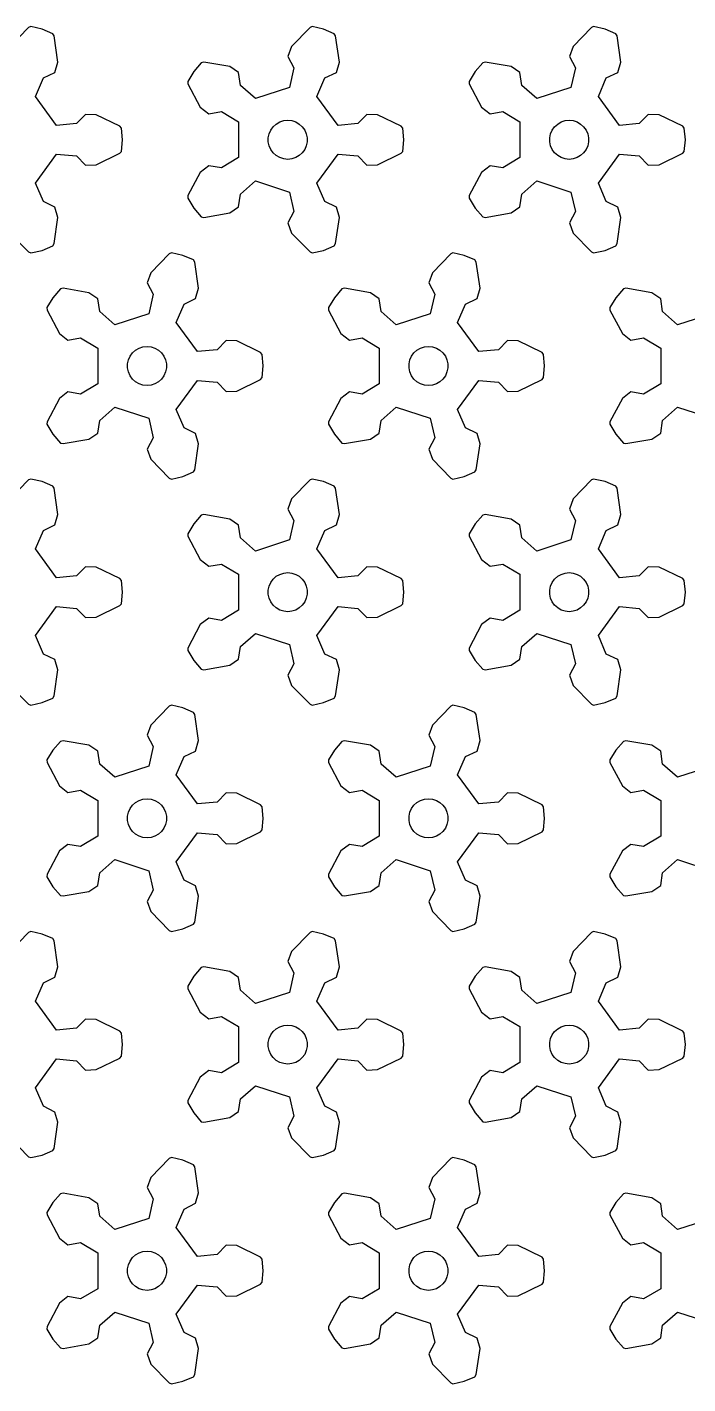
# Model space of a CAD drawing. Extents: x 0 to 211, y 0 to 226.
# Drawn here: x 106.4 to 157, y 0 to 104.1 of the extents above; entities that cross this region are included whole.
import ezdxf

# ---------------------------------------------------------------- set-up
doc = ezdxf.new("R2010")
doc.units = 0

msp = doc.modelspace()

# ---------------------------------------------------------------- linework, layer by layer
for p, q in [((106.66, 104.1), (106.49, 104.02)), ((107.53, 103.9), (106.66, 104.1)), ((128.24, 104.1), (128.07, 104.02)), ((129.11, 103.9), (128.24, 104.1)), ((149.82, 104.1), (149.65, 104.02)), ((150.69, 103.9), (149.82, 104.1)), ((106.49, 104.02), (105.08, 102.57)), ((108.35, 103.55), (107.53, 103.9)), ((108.45, 103.39), (108.35, 103.55)), ((108.74, 101.38), (108.45, 103.39)), ((128.07, 104.02), (126.66, 102.57)), ((129.93, 103.55), (129.11, 103.9)), ((130.03, 103.39), (129.93, 103.55)), ((130.32, 101.38), (130.03, 103.39)), ((149.65, 104.02), (148.24, 102.57)), ((151.51, 103.55), (150.69, 103.9)), ((151.61, 103.39), (151.51, 103.55)), ((151.9, 101.38), (151.61, 103.39)), ((126.66, 102.57), (126.38, 101.8)), ((148.24, 102.57), (147.96, 101.8)), ((108.51, 100.59), (108.74, 101.38)), ((119.73, 101.33), (119.15, 100.66)), ((119.92, 101.38), (119.73, 101.33)), ((121.91, 101.03), (119.92, 101.38)), ((122.59, 100.57), (121.91, 101.03)), ((126.38, 101.8), (126.84, 100.93)), ((130.09, 100.59), (130.32, 101.38)), ((141.31, 101.33), (140.73, 100.66)), ((141.5, 101.38), (141.31, 101.33)), ((143.49, 101.03), (141.5, 101.38)), ((144.17, 100.57), (143.49, 101.03)), ((147.96, 101.8), (148.42, 100.93)), ((151.67, 100.59), (151.9, 101.38)), ((107.02, 98.75), (107.62, 100.16)), ((107.62, 100.16), (108.51, 100.59)), ((119.15, 100.66), (118.69, 99.9)), ((122.73, 99.59), (122.59, 100.57)), ((126.84, 100.93), (126.5, 99.43)), ((128.6, 98.75), (129.2, 100.16)), ((129.2, 100.16), (130.09, 100.59)), ((140.73, 100.66), (140.27, 99.9)), ((144.31, 99.59), (144.17, 100.57)), ((148.42, 100.93), (148.08, 99.43)), ((150.18, 98.75), (150.78, 100.16)), ((150.78, 100.16), (151.67, 100.59)), ((118.69, 99.9), (118.7, 99.7)), ((118.7, 99.7), (119.65, 97.92)), ((123.88, 98.58), (122.73, 99.59)), ((126.5, 99.43), (123.88, 98.58)), ((140.27, 99.9), (140.28, 99.7)), ((140.28, 99.7), (141.23, 97.92)), ((145.46, 98.58), (144.31, 99.59)), ((148.08, 99.43), (145.46, 98.58)), ((108.64, 96.52), (107.02, 98.75)), ((119.65, 97.92), (120.3, 97.41)), ((130.22, 96.52), (128.6, 98.75)), ((141.23, 97.92), (141.88, 97.41)), ((151.8, 96.52), (150.18, 98.75)), ((110.85, 97.37), (110.16, 96.66)), ((111.67, 97.34), (110.85, 97.37)), ((113.49, 96.46), (111.67, 97.34)), ((120.3, 97.41), (121.27, 97.58)), ((121.27, 97.58), (122.59, 96.8)), ((122.59, 96.8), (122.59, 94.05)), ((125.48, 96.63), (125.75, 96.79)), ((125.75, 96.79), (126.05, 96.89)), ((126.05, 96.89), (126.36, 96.92)), ((126.36, 96.92), (126.67, 96.89)), ((126.67, 96.89), (126.97, 96.79)), ((126.97, 96.79), (127.24, 96.63)), ((132.43, 97.37), (131.74, 96.66)), ((133.25, 97.34), (132.43, 97.37)), ((135.07, 96.46), (133.25, 97.34)), ((141.88, 97.41), (142.85, 97.58)), ((142.85, 97.58), (144.17, 96.8)), ((144.17, 96.8), (144.17, 94.05)), ((147.06, 96.63), (147.33, 96.79)), ((147.33, 96.79), (147.63, 96.89)), ((147.63, 96.89), (147.94, 96.92)), ((147.94, 96.92), (148.25, 96.89)), ((148.25, 96.89), (148.55, 96.79)), ((148.55, 96.79), (148.82, 96.63)), ((154.01, 97.37), (153.32, 96.66)), ((154.83, 97.34), (154.01, 97.37)), ((156.65, 96.46), (154.83, 97.34)), ((110.16, 96.66), (108.64, 96.52)), ((113.61, 96.31), (113.49, 96.46)), ((113.69, 95.42), (113.61, 96.31)), ((124.87, 95.58), (124.93, 95.88)), ((124.93, 95.88), (125.06, 96.17)), ((125.06, 96.17), (125.24, 96.42)), ((125.24, 96.42), (125.48, 96.63)), ((127.24, 96.63), (127.47, 96.42)), ((127.47, 96.42), (127.66, 96.17)), ((127.66, 96.17), (127.78, 95.88)), ((127.78, 95.88), (127.85, 95.58)), ((131.74, 96.66), (130.22, 96.52)), ((135.19, 96.31), (135.07, 96.46)), ((135.27, 95.42), (135.19, 96.31)), ((146.45, 95.58), (146.51, 95.88)), ((146.51, 95.88), (146.64, 96.17)), ((146.64, 96.17), (146.82, 96.42)), ((146.82, 96.42), (147.06, 96.63)), ((148.82, 96.63), (149.05, 96.42)), ((149.05, 96.42), (149.24, 96.17)), ((149.24, 96.17), (149.36, 95.88)), ((149.36, 95.88), (149.43, 95.58)), ((153.32, 96.66), (151.8, 96.52)), ((156.77, 96.31), (156.65, 96.46)), ((156.85, 95.42), (156.77, 96.31)), ((113.61, 94.53), (113.69, 95.42)), ((124.87, 95.26), (124.87, 95.58)), ((124.93, 94.96), (124.87, 95.26)), ((125.06, 94.67), (124.93, 94.96)), ((127.78, 94.96), (127.66, 94.67)), ((127.85, 95.26), (127.78, 94.96)), ((127.85, 95.58), (127.85, 95.26)), ((135.19, 94.53), (135.27, 95.42)), ((146.45, 95.26), (146.45, 95.58)), ((146.51, 94.96), (146.45, 95.26)), ((146.64, 94.67), (146.51, 94.96)), ((149.36, 94.96), (149.24, 94.67)), ((149.43, 95.26), (149.36, 94.96)), ((149.43, 95.58), (149.43, 95.26)), ((156.77, 94.53), (156.85, 95.42)), ((107.02, 92.09), (108.64, 94.32)), ((108.64, 94.32), (110.16, 94.18)), ((110.16, 94.18), (110.85, 93.47)), ((111.67, 93.5), (113.49, 94.39)), ((113.49, 94.39), (113.61, 94.53)), ((122.59, 94.05), (121.27, 93.26)), ((125.24, 94.42), (125.06, 94.67)), ((125.48, 94.21), (125.24, 94.42)), ((125.75, 94.05), (125.48, 94.21)), ((126.05, 93.95), (125.75, 94.05)), ((126.36, 93.92), (126.05, 93.95)), ((126.67, 93.95), (126.36, 93.92)), ((126.97, 94.05), (126.67, 93.95)), ((127.24, 94.21), (126.97, 94.05)), ((127.47, 94.42), (127.24, 94.21)), ((127.66, 94.67), (127.47, 94.42)), ((128.6, 92.09), (130.22, 94.32)), ((130.22, 94.32), (131.74, 94.18)), ((131.74, 94.18), (132.43, 93.47)), ((133.25, 93.5), (135.07, 94.39)), ((135.07, 94.39), (135.19, 94.53)), ((144.17, 94.05), (142.85, 93.26)), ((146.82, 94.42), (146.64, 94.67)), ((147.06, 94.21), (146.82, 94.42)), ((147.33, 94.05), (147.06, 94.21)), ((147.63, 93.95), (147.33, 94.05)), ((147.94, 93.92), (147.63, 93.95)), ((148.25, 93.95), (147.94, 93.92)), ((148.55, 94.05), (148.25, 93.95)), ((148.82, 94.21), (148.55, 94.05)), ((149.05, 94.42), (148.82, 94.21)), ((149.24, 94.67), (149.05, 94.42)), ((150.18, 92.09), (151.8, 94.32)), ((151.8, 94.32), (153.32, 94.18)), ((153.32, 94.18), (154.01, 93.47)), ((154.83, 93.5), (156.65, 94.39)), ((156.65, 94.39), (156.77, 94.53)), ((110.85, 93.47), (111.67, 93.5)), ((119.65, 92.92), (118.7, 91.14)), ((120.3, 93.43), (119.65, 92.92)), ((121.27, 93.26), (120.3, 93.43)), ((132.43, 93.47), (133.25, 93.5)), ((141.23, 92.92), (140.28, 91.14)), ((141.88, 93.43), (141.23, 92.92)), ((142.85, 93.26), (141.88, 93.43)), ((154.01, 93.47), (154.83, 93.5)), ((107.62, 90.68), (107.02, 92.09)), ((122.73, 91.25), (123.88, 92.26)), ((123.88, 92.26), (126.5, 91.41)), ((129.2, 90.68), (128.6, 92.09)), ((144.31, 91.25), (145.46, 92.26)), ((145.46, 92.26), (148.08, 91.41)), ((150.78, 90.68), (150.18, 92.09)), ((108.51, 90.25), (107.62, 90.68)), ((118.7, 91.14), (118.69, 90.95)), ((118.69, 90.95), (119.15, 90.18)), ((122.59, 90.27), (122.73, 91.25)), ((126.5, 91.41), (126.84, 89.91)), ((130.09, 90.25), (129.2, 90.68)), ((140.28, 91.14), (140.27, 90.95)), ((140.27, 90.95), (140.73, 90.18)), ((144.17, 90.27), (144.31, 91.25)), ((148.08, 91.41), (148.42, 89.91)), ((151.67, 90.25), (150.78, 90.68)), ((108.74, 89.46), (108.51, 90.25)), ((119.15, 90.18), (119.73, 89.51)), ((119.73, 89.51), (119.92, 89.47)), ((119.92, 89.47), (121.91, 89.81)), ((121.91, 89.81), (122.59, 90.27)), ((126.84, 89.91), (126.38, 89.04)), ((130.32, 89.46), (130.09, 90.25)), ((140.73, 90.18), (141.31, 89.51)), ((141.31, 89.51), (141.5, 89.47)), ((141.5, 89.47), (143.49, 89.81)), ((143.49, 89.81), (144.17, 90.27)), ((148.42, 89.91), (147.96, 89.04)), ((151.9, 89.46), (151.67, 90.25)), ((108.45, 87.46), (108.74, 89.46)), ((126.38, 89.04), (126.66, 88.27)), ((130.03, 87.46), (130.32, 89.46)), ((147.96, 89.04), (148.24, 88.27)), ((151.61, 87.46), (151.9, 89.46)), ((105.08, 88.27), (106.49, 86.82)), ((108.35, 87.29), (108.45, 87.46)), ((126.66, 88.27), (128.07, 86.82)), ((129.93, 87.29), (130.03, 87.46)), ((148.24, 88.27), (149.65, 86.82)), ((151.51, 87.29), (151.61, 87.46)), ((106.49, 86.82), (106.66, 86.75)), ((106.66, 86.75), (107.53, 86.94)), ((107.53, 86.94), (108.35, 87.29)), ((117.28, 86.68), (115.87, 85.22)), ((117.45, 86.75), (117.28, 86.68)), ((118.32, 86.55), (117.45, 86.75)), ((119.14, 86.2), (118.32, 86.55)), ((128.07, 86.82), (128.24, 86.75)), ((128.24, 86.75), (129.11, 86.94)), ((129.11, 86.94), (129.93, 87.29)), ((138.86, 86.68), (137.45, 85.22)), ((139.03, 86.75), (138.86, 86.68)), ((139.9, 86.55), (139.03, 86.75)), ((140.72, 86.2), (139.9, 86.55)), ((149.65, 86.82), (149.82, 86.75)), ((149.82, 86.75), (150.69, 86.94)), ((150.69, 86.94), (151.51, 87.29)), ((119.24, 86.04), (119.14, 86.2)), ((119.53, 84.03), (119.24, 86.04)), ((140.82, 86.04), (140.72, 86.2)), ((141.11, 84.03), (140.82, 86.04)), ((115.87, 85.22), (115.59, 84.45)), ((115.59, 84.45), (116.05, 83.58)), ((137.45, 85.22), (137.17, 84.45)), ((137.17, 84.45), (137.63, 83.58)), ((108.36, 83.31), (107.9, 82.55)), ((108.94, 83.98), (108.36, 83.31)), ((109.13, 84.03), (108.94, 83.98)), ((111.12, 83.68), (109.13, 84.03)), ((111.8, 83.22), (111.12, 83.68)), ((116.05, 83.58), (115.71, 82.08)), ((119.3, 83.24), (119.53, 84.03)), ((129.94, 83.31), (129.48, 82.55)), ((130.52, 83.98), (129.94, 83.31)), ((130.71, 84.03), (130.52, 83.98)), ((132.7, 83.68), (130.71, 84.03)), ((133.38, 83.22), (132.7, 83.68)), ((137.63, 83.58), (137.29, 82.08)), ((140.88, 83.24), (141.11, 84.03)), ((151.52, 83.31), (151.06, 82.55)), ((152.1, 83.98), (151.52, 83.31)), ((152.29, 84.03), (152.1, 83.98)), ((154.28, 83.68), (152.29, 84.03)), ((154.96, 83.22), (154.28, 83.68)), ((107.9, 82.55), (107.91, 82.36)), ((107.91, 82.36), (108.86, 80.57)), ((111.94, 82.24), (111.8, 83.22)), ((113.09, 81.23), (111.94, 82.24)), ((117.81, 81.4), (118.41, 82.81)), ((118.41, 82.81), (119.3, 83.24)), ((129.48, 82.55), (129.49, 82.36)), ((129.49, 82.36), (130.44, 80.57)), ((133.52, 82.24), (133.38, 83.22)), ((134.67, 81.23), (133.52, 82.24)), ((139.39, 81.4), (139.99, 82.81)), ((139.99, 82.81), (140.88, 83.24)), ((151.06, 82.55), (151.07, 82.36)), ((151.07, 82.36), (152.02, 80.57)), ((155.1, 82.24), (154.96, 83.22)), ((156.25, 81.23), (155.1, 82.24)), ((115.71, 82.08), (113.09, 81.23)), ((119.43, 79.17), (117.81, 81.4)), ((137.29, 82.08), (134.67, 81.23)), ((141.01, 79.17), (139.39, 81.4)), ((158.87, 82.08), (156.25, 81.23)), ((108.86, 80.57), (109.51, 80.06)), ((109.51, 80.06), (110.48, 80.23)), ((110.48, 80.23), (111.8, 79.45)), ((130.44, 80.57), (131.09, 80.06)), ((131.09, 80.06), (132.06, 80.23)), ((132.06, 80.23), (133.38, 79.45)), ((152.02, 80.57), (152.67, 80.06)), ((152.67, 80.06), (153.64, 80.23)), ((153.64, 80.23), (154.96, 79.45)), ((111.8, 79.45), (111.8, 76.7)), ((114.45, 79.08), (114.69, 79.29)), ((114.69, 79.29), (114.96, 79.44)), ((114.96, 79.44), (115.26, 79.54)), ((115.26, 79.54), (115.57, 79.57)), ((115.57, 79.57), (115.88, 79.54)), ((115.88, 79.54), (116.18, 79.44)), ((116.18, 79.44), (116.45, 79.29)), ((116.45, 79.29), (116.68, 79.08)), ((120.95, 79.32), (119.43, 79.17)), ((121.64, 80.02), (120.95, 79.32)), ((122.46, 79.99), (121.64, 80.02)), ((124.28, 79.11), (122.46, 79.99)), ((124.4, 78.96), (124.28, 79.11)), ((133.38, 79.45), (133.38, 76.7)), ((136.03, 79.08), (136.27, 79.29)), ((136.27, 79.29), (136.54, 79.44)), ((136.54, 79.44), (136.84, 79.54)), ((136.84, 79.54), (137.15, 79.57)), ((137.15, 79.57), (137.46, 79.54)), ((137.46, 79.54), (137.76, 79.44)), ((137.76, 79.44), (138.03, 79.29)), ((138.03, 79.29), (138.26, 79.08)), ((142.53, 79.32), (141.01, 79.17)), ((143.22, 80.02), (142.53, 79.32)), ((144.04, 79.99), (143.22, 80.02)), ((145.86, 79.11), (144.04, 79.99)), ((145.98, 78.96), (145.86, 79.11)), ((154.96, 79.45), (154.96, 76.7)), ((114.08, 78.23), (114.14, 78.54)), ((114.08, 77.92), (114.08, 78.23)), ((114.14, 78.54), (114.27, 78.82)), ((114.27, 78.82), (114.45, 79.08)), ((116.68, 79.08), (116.87, 78.82)), ((116.87, 78.82), (116.99, 78.54)), ((116.99, 78.54), (117.06, 78.23)), ((117.06, 78.23), (117.06, 77.92)), ((124.48, 78.07), (124.4, 78.96)), ((124.4, 77.18), (124.48, 78.07)), ((135.66, 78.23), (135.72, 78.54)), ((135.66, 77.92), (135.66, 78.23)), ((135.72, 78.54), (135.85, 78.82)), ((135.85, 78.82), (136.03, 79.08)), ((138.26, 79.08), (138.45, 78.82)), ((138.45, 78.82), (138.57, 78.54)), ((138.57, 78.54), (138.64, 78.23)), ((138.64, 78.23), (138.64, 77.92)), ((146.06, 78.07), (145.98, 78.96)), ((145.98, 77.18), (146.06, 78.07)), ((114.14, 77.61), (114.08, 77.92)), ((114.27, 77.32), (114.14, 77.61)), ((114.45, 77.07), (114.27, 77.32)), ((114.69, 76.86), (114.45, 77.07)), ((116.68, 77.07), (116.45, 76.86)), ((116.87, 77.32), (116.68, 77.07)), ((116.99, 77.61), (116.87, 77.32)), ((117.06, 77.92), (116.99, 77.61)), ((122.46, 76.15), (124.28, 77.04)), ((124.28, 77.04), (124.4, 77.18)), ((135.72, 77.61), (135.66, 77.92)), ((135.85, 77.32), (135.72, 77.61)), ((136.03, 77.07), (135.85, 77.32)), ((136.27, 76.86), (136.03, 77.07)), ((138.26, 77.07), (138.03, 76.86)), ((138.45, 77.32), (138.26, 77.07)), ((138.57, 77.61), (138.45, 77.32)), ((138.64, 77.92), (138.57, 77.61)), ((144.04, 76.15), (145.86, 77.04)), ((145.86, 77.04), (145.98, 77.18)), ((109.51, 76.08), (108.86, 75.57)), ((110.48, 75.91), (109.51, 76.08)), ((111.8, 76.7), (110.48, 75.91)), ((114.96, 76.7), (114.69, 76.86)), ((115.26, 76.6), (114.96, 76.7)), ((115.57, 76.57), (115.26, 76.6)), ((115.88, 76.6), (115.57, 76.57)), ((116.18, 76.7), (115.88, 76.6)), ((116.45, 76.86), (116.18, 76.7)), ((117.81, 74.74), (119.43, 76.97)), ((119.43, 76.97), (120.95, 76.83)), ((120.95, 76.83), (121.64, 76.12)), ((121.64, 76.12), (122.46, 76.15)), ((131.09, 76.08), (130.44, 75.57)), ((132.06, 75.91), (131.09, 76.08)), ((133.38, 76.7), (132.06, 75.91)), ((136.54, 76.7), (136.27, 76.86)), ((136.84, 76.6), (136.54, 76.7)), ((137.15, 76.57), (136.84, 76.6)), ((137.46, 76.6), (137.15, 76.57)), ((137.76, 76.7), (137.46, 76.6)), ((138.03, 76.86), (137.76, 76.7)), ((139.39, 74.74), (141.01, 76.97)), ((141.01, 76.97), (142.53, 76.83)), ((142.53, 76.83), (143.22, 76.12)), ((143.22, 76.12), (144.04, 76.15)), ((152.67, 76.08), (152.02, 75.57)), ((153.64, 75.91), (152.67, 76.08)), ((154.96, 76.7), (153.64, 75.91)), ((108.86, 75.57), (107.91, 73.79)), ((130.44, 75.57), (129.49, 73.79)), ((152.02, 75.57), (151.07, 73.79)), ((111.8, 72.93), (111.94, 73.9)), ((111.94, 73.9), (113.09, 74.91)), ((113.09, 74.91), (115.71, 74.06)), ((115.71, 74.06), (116.05, 72.57)), ((118.41, 73.33), (117.81, 74.74)), ((133.38, 72.93), (133.52, 73.9)), ((133.52, 73.9), (134.67, 74.91)), ((134.67, 74.91), (137.29, 74.06)), ((137.29, 74.06), (137.63, 72.57)), ((139.99, 73.33), (139.39, 74.74)), ((154.96, 72.93), (155.1, 73.9)), ((155.1, 73.9), (156.25, 74.91)), ((156.25, 74.91), (158.87, 74.06)), ((107.91, 73.79), (107.9, 73.6)), ((107.9, 73.6), (108.36, 72.83)), ((111.12, 72.46), (111.8, 72.93)), ((119.3, 72.9), (118.41, 73.33)), ((119.53, 72.11), (119.3, 72.9)), ((129.49, 73.79), (129.48, 73.6)), ((129.48, 73.6), (129.94, 72.83)), ((132.7, 72.46), (133.38, 72.93)), ((140.88, 72.9), (139.99, 73.33)), ((141.11, 72.11), (140.88, 72.9)), ((151.07, 73.79), (151.06, 73.6)), ((151.06, 73.6), (151.52, 72.83)), ((154.28, 72.46), (154.96, 72.93)), ((108.36, 72.83), (108.94, 72.16)), ((108.94, 72.16), (109.13, 72.12)), ((109.13, 72.12), (111.12, 72.46)), ((116.05, 72.57), (115.59, 71.7)), ((119.24, 70.11), (119.53, 72.11)), ((129.94, 72.83), (130.52, 72.16)), ((130.52, 72.16), (130.71, 72.12)), ((130.71, 72.12), (132.7, 72.46)), ((137.63, 72.57), (137.17, 71.7)), ((140.82, 70.11), (141.11, 72.11)), ((151.52, 72.83), (152.1, 72.16)), ((152.1, 72.16), (152.29, 72.12)), ((152.29, 72.12), (154.28, 72.46)), ((115.59, 71.7), (115.87, 70.92)), ((115.87, 70.92), (117.28, 69.47)), ((137.17, 71.7), (137.45, 70.92)), ((137.45, 70.92), (138.86, 69.47)), ((118.32, 69.6), (119.14, 69.95)), ((119.14, 69.95), (119.24, 70.11)), ((139.9, 69.6), (140.72, 69.95)), ((140.72, 69.95), (140.82, 70.11)), ((106.49, 69.33), (105.08, 67.87)), ((106.66, 69.4), (106.49, 69.33)), ((107.53, 69.2), (106.66, 69.4)), ((108.35, 68.85), (107.53, 69.2)), ((108.45, 68.69), (108.35, 68.85)), ((108.74, 66.69), (108.45, 68.69)), ((117.28, 69.47), (117.45, 69.4)), ((117.45, 69.4), (118.32, 69.6)), ((128.07, 69.33), (126.66, 67.87)), ((128.24, 69.4), (128.07, 69.33)), ((129.11, 69.2), (128.24, 69.4)), ((129.93, 68.85), (129.11, 69.2)), ((130.03, 68.69), (129.93, 68.85)), ((130.32, 66.69), (130.03, 68.69)), ((138.86, 69.47), (139.03, 69.4)), ((139.03, 69.4), (139.9, 69.6)), ((149.65, 69.33), (148.24, 67.87)), ((149.82, 69.4), (149.65, 69.33)), ((150.69, 69.2), (149.82, 69.4)), ((151.51, 68.85), (150.69, 69.2)), ((151.61, 68.69), (151.51, 68.85)), ((151.9, 66.69), (151.61, 68.69)), ((126.66, 67.87), (126.38, 67.1)), ((148.24, 67.87), (147.96, 67.1)), ((108.51, 65.89), (108.74, 66.69)), ((119.73, 66.63), (119.15, 65.96)), ((119.92, 66.68), (119.73, 66.63)), ((121.91, 66.33), (119.92, 66.68)), ((126.38, 67.1), (126.84, 66.23)), ((130.09, 65.89), (130.32, 66.69)), ((141.31, 66.63), (140.73, 65.96)), ((141.5, 66.68), (141.31, 66.63)), ((143.49, 66.33), (141.5, 66.68)), ((147.96, 67.1), (148.42, 66.23)), ((151.67, 65.89), (151.9, 66.69)), ((107.62, 65.46), (108.51, 65.89)), ((119.15, 65.96), (118.69, 65.2)), ((122.59, 65.87), (121.91, 66.33)), ((122.73, 64.89), (122.59, 65.87)), ((126.84, 66.23), (126.5, 64.73)), ((129.2, 65.46), (130.09, 65.89)), ((140.73, 65.96), (140.27, 65.2)), ((144.17, 65.87), (143.49, 66.33)), ((144.31, 64.89), (144.17, 65.87)), ((148.42, 66.23), (148.08, 64.73)), ((150.78, 65.46), (151.67, 65.89)), ((107.02, 64.05), (107.62, 65.46)), ((118.69, 65.2), (118.7, 65.01)), ((118.7, 65.01), (119.65, 63.22)), ((123.88, 63.88), (122.73, 64.89)), ((126.5, 64.73), (123.88, 63.88)), ((128.6, 64.05), (129.2, 65.46)), ((140.27, 65.2), (140.28, 65.01)), ((140.28, 65.01), (141.23, 63.22)), ((145.46, 63.88), (144.31, 64.89)), ((148.08, 64.73), (145.46, 63.88)), ((150.18, 64.05), (150.78, 65.46)), ((108.64, 61.83), (107.02, 64.05)), ((130.22, 61.83), (128.6, 64.05)), ((151.8, 61.83), (150.18, 64.05)), ((110.85, 62.67), (110.16, 61.97)), ((111.67, 62.64), (110.85, 62.67)), ((113.49, 61.76), (111.67, 62.64)), ((119.65, 63.22), (120.3, 62.71)), ((120.3, 62.71), (121.27, 62.88)), ((121.27, 62.88), (122.59, 62.1)), ((132.43, 62.67), (131.74, 61.97)), ((133.25, 62.64), (132.43, 62.67)), ((135.07, 61.76), (133.25, 62.64)), ((141.23, 63.22), (141.88, 62.71)), ((141.88, 62.71), (142.85, 62.88)), ((142.85, 62.88), (144.17, 62.1)), ((154.01, 62.67), (153.32, 61.97)), ((154.83, 62.64), (154.01, 62.67)), ((156.65, 61.76), (154.83, 62.64)), ((110.16, 61.97), (108.64, 61.83)), ((113.61, 61.61), (113.49, 61.76)), ((113.69, 60.72), (113.61, 61.61)), ((122.59, 62.1), (122.59, 59.35)), ((124.93, 61.19), (125.06, 61.47)), ((125.06, 61.47), (125.24, 61.73)), ((125.24, 61.73), (125.48, 61.94)), ((125.48, 61.94), (125.75, 62.09)), ((125.75, 62.09), (126.05, 62.19)), ((126.05, 62.19), (126.36, 62.22)), ((126.36, 62.22), (126.67, 62.19)), ((126.67, 62.19), (126.97, 62.09)), ((126.97, 62.09), (127.24, 61.94)), ((127.24, 61.94), (127.47, 61.73)), ((127.47, 61.73), (127.66, 61.47)), ((127.66, 61.47), (127.78, 61.19)), ((131.74, 61.97), (130.22, 61.83)), ((135.19, 61.61), (135.07, 61.76)), ((135.27, 60.72), (135.19, 61.61)), ((144.17, 62.1), (144.17, 59.35)), ((146.51, 61.19), (146.64, 61.47)), ((146.64, 61.47), (146.82, 61.73)), ((146.82, 61.73), (147.06, 61.94)), ((147.06, 61.94), (147.33, 62.09)), ((147.33, 62.09), (147.63, 62.19)), ((147.63, 62.19), (147.94, 62.22)), ((147.94, 62.22), (148.25, 62.19)), ((148.25, 62.19), (148.55, 62.09)), ((148.55, 62.09), (148.82, 61.94)), ((148.82, 61.94), (149.05, 61.73)), ((149.05, 61.73), (149.24, 61.47)), ((149.24, 61.47), (149.36, 61.19)), ((153.32, 61.97), (151.8, 61.83)), ((156.77, 61.61), (156.65, 61.76)), ((156.85, 60.72), (156.77, 61.61)), ((113.61, 59.84), (113.69, 60.72)), ((124.87, 60.88), (124.93, 61.19)), ((124.87, 60.57), (124.87, 60.88)), ((124.93, 60.26), (124.87, 60.57)), ((127.78, 61.19), (127.85, 60.88)), ((127.85, 60.57), (127.78, 60.26)), ((127.85, 60.88), (127.85, 60.57)), ((135.19, 59.84), (135.27, 60.72)), ((146.45, 60.88), (146.51, 61.19)), ((146.45, 60.57), (146.45, 60.88)), ((146.51, 60.26), (146.45, 60.57)), ((149.36, 61.19), (149.43, 60.88)), ((149.43, 60.57), (149.36, 60.26)), ((149.43, 60.88), (149.43, 60.57)), ((156.77, 59.84), (156.85, 60.72)), ((107.02, 57.39), (108.64, 59.62)), ((108.64, 59.62), (110.16, 59.48)), ((110.16, 59.48), (110.85, 58.77)), ((111.67, 58.8), (113.49, 59.69)), ((113.49, 59.69), (113.61, 59.84)), ((122.59, 59.35), (121.27, 58.56)), ((125.06, 59.97), (124.93, 60.26)), ((125.24, 59.72), (125.06, 59.97)), ((125.48, 59.51), (125.24, 59.72)), ((125.75, 59.35), (125.48, 59.51)), ((126.05, 59.26), (125.75, 59.35)), ((126.97, 59.35), (126.67, 59.26)), ((127.24, 59.51), (126.97, 59.35)), ((127.47, 59.72), (127.24, 59.51)), ((127.66, 59.97), (127.47, 59.72)), ((127.78, 60.26), (127.66, 59.97)), ((128.6, 57.39), (130.22, 59.62)), ((130.22, 59.62), (131.74, 59.48)), ((131.74, 59.48), (132.43, 58.77)), ((133.25, 58.8), (135.07, 59.69)), ((135.07, 59.69), (135.19, 59.84)), ((144.17, 59.35), (142.85, 58.56)), ((146.64, 59.97), (146.51, 60.26)), ((146.82, 59.72), (146.64, 59.97)), ((147.06, 59.51), (146.82, 59.72)), ((147.33, 59.35), (147.06, 59.51)), ((147.63, 59.26), (147.33, 59.35)), ((148.55, 59.35), (148.25, 59.26)), ((148.82, 59.51), (148.55, 59.35)), ((149.05, 59.72), (148.82, 59.51)), ((149.24, 59.97), (149.05, 59.72)), ((149.36, 60.26), (149.24, 59.97)), ((150.18, 57.39), (151.8, 59.62)), ((151.8, 59.62), (153.32, 59.48)), ((153.32, 59.48), (154.01, 58.77)), ((154.83, 58.8), (156.65, 59.69)), ((156.65, 59.69), (156.77, 59.84)), ((110.85, 58.77), (111.67, 58.8)), ((120.3, 58.73), (119.65, 58.23)), ((121.27, 58.56), (120.3, 58.73)), ((126.36, 59.22), (126.05, 59.26)), ((126.67, 59.26), (126.36, 59.22)), ((132.43, 58.77), (133.25, 58.8)), ((141.88, 58.73), (141.23, 58.23)), ((142.85, 58.56), (141.88, 58.73)), ((147.94, 59.22), (147.63, 59.26)), ((148.25, 59.26), (147.94, 59.22)), ((154.01, 58.77), (154.83, 58.8)), ((107.62, 55.98), (107.02, 57.39)), ((119.65, 58.23), (118.7, 56.44)), ((122.73, 56.55), (123.88, 57.56)), ((123.88, 57.56), (126.5, 56.71)), ((129.2, 55.98), (128.6, 57.39)), ((141.23, 58.23), (140.28, 56.44)), ((144.31, 56.55), (145.46, 57.56)), ((145.46, 57.56), (148.08, 56.71)), ((150.78, 55.98), (150.18, 57.39)), ((118.7, 56.44), (118.69, 56.25)), ((118.69, 56.25), (119.15, 55.48)), ((122.59, 55.58), (122.73, 56.55)), ((126.5, 56.71), (126.84, 55.22)), ((140.28, 56.44), (140.27, 56.25)), ((140.27, 56.25), (140.73, 55.48)), ((144.17, 55.58), (144.31, 56.55)), ((148.08, 56.71), (148.42, 55.22)), ((108.51, 55.55), (107.62, 55.98)), ((108.74, 54.76), (108.51, 55.55)), ((119.15, 55.48), (119.73, 54.81)), ((121.91, 55.12), (122.59, 55.58)), ((126.84, 55.22), (126.38, 54.35)), ((130.09, 55.55), (129.2, 55.98)), ((130.32, 54.76), (130.09, 55.55)), ((140.73, 55.48), (141.31, 54.81)), ((143.49, 55.12), (144.17, 55.58)), ((148.42, 55.22), (147.96, 54.35)), ((151.67, 55.55), (150.78, 55.98)), ((151.9, 54.76), (151.67, 55.55)), ((108.45, 52.76), (108.74, 54.76)), ((119.73, 54.81), (119.92, 54.77)), ((119.92, 54.77), (121.91, 55.12)), ((126.38, 54.35), (126.66, 53.57)), ((130.03, 52.76), (130.32, 54.76)), ((141.31, 54.81), (141.5, 54.77)), ((141.5, 54.77), (143.49, 55.12)), ((147.96, 54.35), (148.24, 53.57)), ((151.61, 52.76), (151.9, 54.76)), ((105.08, 53.57), (106.49, 52.12)), ((126.66, 53.57), (128.07, 52.12)), ((148.24, 53.57), (149.65, 52.12)), ((106.49, 52.12), (106.66, 52.05)), ((106.66, 52.05), (107.53, 52.25)), ((107.53, 52.25), (108.35, 52.6)), ((108.35, 52.6), (108.45, 52.76)), ((117.45, 52.05), (117.28, 51.98)), ((118.32, 51.85), (117.45, 52.05)), ((128.07, 52.12), (128.24, 52.05)), ((128.24, 52.05), (129.11, 52.25)), ((129.11, 52.25), (129.93, 52.6)), ((129.93, 52.6), (130.03, 52.76)), ((139.03, 52.05), (138.86, 51.98)), ((139.9, 51.85), (139.03, 52.05)), ((149.65, 52.12), (149.82, 52.05)), ((149.82, 52.05), (150.69, 52.25)), ((150.69, 52.25), (151.51, 52.6)), ((151.51, 52.6), (151.61, 52.76)), ((117.28, 51.98), (115.87, 50.52)), ((119.14, 51.5), (118.32, 51.85)), ((119.24, 51.34), (119.14, 51.5)), ((119.53, 49.34), (119.24, 51.34)), ((138.86, 51.98), (137.45, 50.52)), ((140.72, 51.5), (139.9, 51.85)), ((140.82, 51.34), (140.72, 51.5)), ((141.11, 49.34), (140.82, 51.34)), ((115.87, 50.52), (115.59, 49.75)), ((137.45, 50.52), (137.17, 49.75)), ((108.94, 49.28), (108.36, 48.61)), ((109.13, 49.33), (108.94, 49.28)), ((111.12, 48.98), (109.13, 49.33)), ((111.8, 48.52), (111.12, 48.98)), ((115.59, 49.75), (116.05, 48.88)), ((119.3, 48.54), (119.53, 49.34)), ((130.52, 49.28), (129.94, 48.61)), ((130.71, 49.33), (130.52, 49.28)), ((132.7, 48.98), (130.71, 49.33)), ((133.38, 48.52), (132.7, 48.98)), ((137.17, 49.75), (137.63, 48.88)), ((140.88, 48.54), (141.11, 49.34)), ((152.1, 49.28), (151.52, 48.61)), ((152.29, 49.33), (152.1, 49.28)), ((154.28, 48.98), (152.29, 49.33)), ((154.96, 48.52), (154.28, 48.98)), ((108.36, 48.61), (107.9, 47.85)), ((111.94, 47.54), (111.8, 48.52)), ((116.05, 48.88), (115.71, 47.38)), ((117.81, 46.7), (118.41, 48.11)), ((118.41, 48.11), (119.3, 48.54)), ((129.94, 48.61), (129.48, 47.85)), ((133.52, 47.54), (133.38, 48.52)), ((137.63, 48.88), (137.29, 47.38)), ((139.39, 46.7), (139.99, 48.11)), ((139.99, 48.11), (140.88, 48.54)), ((151.52, 48.61), (151.06, 47.85)), ((155.1, 47.54), (154.96, 48.52)), ((107.9, 47.85), (107.91, 47.66)), ((107.91, 47.66), (108.86, 45.87)), ((113.09, 46.53), (111.94, 47.54)), ((115.71, 47.38), (113.09, 46.53)), ((129.48, 47.85), (129.49, 47.66)), ((129.49, 47.66), (130.44, 45.87)), ((134.67, 46.53), (133.52, 47.54)), ((137.29, 47.38), (134.67, 46.53)), ((151.06, 47.85), (151.07, 47.66)), ((151.07, 47.66), (152.02, 45.87)), ((156.25, 46.53), (155.1, 47.54)), ((158.87, 47.38), (156.25, 46.53)), ((108.86, 45.87), (109.51, 45.36)), ((119.43, 44.48), (117.81, 46.7)), ((130.44, 45.87), (131.09, 45.36)), ((141.01, 44.48), (139.39, 46.7)), ((152.02, 45.87), (152.67, 45.36)), ((109.51, 45.36), (110.48, 45.53)), ((110.48, 45.53), (111.8, 44.75)), ((111.8, 44.75), (111.8, 42)), ((114.96, 44.74), (115.26, 44.84)), ((115.26, 44.84), (115.57, 44.87)), ((115.57, 44.87), (115.88, 44.84)), ((115.88, 44.84), (116.18, 44.74)), ((121.64, 45.32), (120.95, 44.62)), ((122.46, 45.3), (121.64, 45.32)), ((124.28, 44.41), (122.46, 45.3)), ((131.09, 45.36), (132.06, 45.53)), ((132.06, 45.53), (133.38, 44.75)), ((133.38, 44.75), (133.38, 42)), ((136.54, 44.74), (136.84, 44.84)), ((136.84, 44.84), (137.15, 44.87)), ((137.15, 44.87), (137.46, 44.84)), ((137.46, 44.84), (137.76, 44.74)), ((143.22, 45.32), (142.53, 44.62)), ((144.04, 45.3), (143.22, 45.32)), ((145.86, 44.41), (144.04, 45.3)), ((152.67, 45.36), (153.64, 45.53)), ((153.64, 45.53), (154.96, 44.75)), ((154.96, 44.75), (154.96, 42)), ((114.08, 43.53), (114.14, 43.84)), ((114.14, 43.84), (114.27, 44.12)), ((114.27, 44.12), (114.45, 44.38)), ((114.45, 44.38), (114.69, 44.59)), ((114.69, 44.59), (114.96, 44.74)), ((116.18, 44.74), (116.45, 44.59)), ((116.45, 44.59), (116.68, 44.38)), ((116.68, 44.38), (116.87, 44.12)), ((116.87, 44.12), (116.99, 43.84)), ((116.99, 43.84), (117.06, 43.53)), ((120.95, 44.62), (119.43, 44.48)), ((124.4, 44.26), (124.28, 44.41)), ((124.48, 43.37), (124.4, 44.26)), ((135.66, 43.53), (135.72, 43.84)), ((135.72, 43.84), (135.85, 44.12)), ((135.85, 44.12), (136.03, 44.38)), ((136.03, 44.38), (136.27, 44.59)), ((136.27, 44.59), (136.54, 44.74)), ((137.76, 44.74), (138.03, 44.59)), ((138.03, 44.59), (138.26, 44.38)), ((138.26, 44.38), (138.45, 44.12)), ((138.45, 44.12), (138.57, 43.84)), ((138.57, 43.84), (138.64, 43.53)), ((142.53, 44.62), (141.01, 44.48)), ((145.98, 44.26), (145.86, 44.41)), ((146.06, 43.37), (145.98, 44.26)), ((114.08, 43.22), (114.08, 43.53)), ((114.14, 42.91), (114.08, 43.22)), ((114.27, 42.62), (114.14, 42.91)), ((116.99, 42.91), (116.87, 42.62)), ((117.06, 43.22), (116.99, 42.91)), ((117.06, 43.53), (117.06, 43.22)), ((124.4, 42.49), (124.48, 43.37)), ((135.66, 43.22), (135.66, 43.53)), ((135.72, 42.91), (135.66, 43.22)), ((135.85, 42.62), (135.72, 42.91)), ((138.57, 42.91), (138.45, 42.62)), ((138.64, 43.22), (138.57, 42.91)), ((138.64, 43.53), (138.64, 43.22)), ((145.98, 42.49), (146.06, 43.37)), ((111.8, 42), (110.48, 41.21)), ((114.45, 42.37), (114.27, 42.62)), ((114.69, 42.16), (114.45, 42.37)), ((114.96, 42), (114.69, 42.16)), ((115.26, 41.91), (114.96, 42)), ((115.57, 41.87), (115.26, 41.91)), ((115.88, 41.91), (115.57, 41.87)), ((116.18, 42), (115.88, 41.91)), ((116.45, 42.16), (116.18, 42)), ((116.68, 42.37), (116.45, 42.16)), ((116.87, 42.62), (116.68, 42.37)), ((117.81, 40.04), (119.43, 42.27)), ((119.43, 42.27), (120.95, 42.13)), ((120.95, 42.13), (121.64, 41.42)), ((122.46, 41.45), (124.28, 42.34)), ((124.28, 42.34), (124.4, 42.49)), ((133.38, 42), (132.06, 41.21)), ((136.03, 42.37), (135.85, 42.62)), ((136.27, 42.16), (136.03, 42.37)), ((136.54, 42), (136.27, 42.16)), ((136.84, 41.91), (136.54, 42)), ((137.15, 41.87), (136.84, 41.91)), ((137.46, 41.91), (137.15, 41.87)), ((137.76, 42), (137.46, 41.91)), ((138.03, 42.16), (137.76, 42)), ((138.26, 42.37), (138.03, 42.16)), ((138.45, 42.62), (138.26, 42.37)), ((139.39, 40.04), (141.01, 42.27)), ((141.01, 42.27), (142.53, 42.13)), ((142.53, 42.13), (143.22, 41.42)), ((144.04, 41.45), (145.86, 42.34)), ((145.86, 42.34), (145.98, 42.49)), ((154.96, 42), (153.64, 41.21)), ((108.86, 40.88), (107.91, 39.09)), ((109.51, 41.38), (108.86, 40.88)), ((110.48, 41.21), (109.51, 41.38)), ((121.64, 41.42), (122.46, 41.45)), ((130.44, 40.88), (129.49, 39.09)), ((131.09, 41.38), (130.44, 40.88)), ((132.06, 41.21), (131.09, 41.38)), ((143.22, 41.42), (144.04, 41.45)), ((152.02, 40.88), (151.07, 39.09)), ((152.67, 41.38), (152.02, 40.88)), ((153.64, 41.21), (152.67, 41.38)), ((111.94, 39.2), (113.09, 40.21)), ((113.09, 40.21), (115.71, 39.36)), ((118.41, 38.64), (117.81, 40.04)), ((133.52, 39.2), (134.67, 40.21)), ((134.67, 40.21), (137.29, 39.36)), ((139.99, 38.64), (139.39, 40.04)), ((155.1, 39.2), (156.25, 40.21)), ((156.25, 40.21), (158.87, 39.36)), ((107.91, 39.09), (107.9, 38.9)), ((107.9, 38.9), (108.36, 38.13)), ((111.8, 38.23), (111.94, 39.2)), ((115.71, 39.36), (116.05, 37.87)), ((119.3, 38.2), (118.41, 38.64)), ((129.49, 39.09), (129.48, 38.9)), ((129.48, 38.9), (129.94, 38.13)), ((133.38, 38.23), (133.52, 39.2)), ((137.29, 39.36), (137.63, 37.87)), ((140.88, 38.2), (139.99, 38.64)), ((151.07, 39.09), (151.06, 38.9)), ((151.06, 38.9), (151.52, 38.13)), ((154.96, 38.23), (155.1, 39.2)), ((108.36, 38.13), (108.94, 37.46)), ((108.94, 37.46), (109.13, 37.42)), ((109.13, 37.42), (111.12, 37.77)), ((111.12, 37.77), (111.8, 38.23)), ((116.05, 37.87), (115.59, 37)), ((119.53, 37.41), (119.3, 38.2)), ((129.94, 38.13), (130.52, 37.46)), ((130.52, 37.46), (130.71, 37.42)), ((130.71, 37.42), (132.7, 37.77)), ((132.7, 37.77), (133.38, 38.23)), ((137.63, 37.87), (137.17, 37)), ((141.11, 37.41), (140.88, 38.2)), ((151.52, 38.13), (152.1, 37.46)), ((152.1, 37.46), (152.29, 37.42)), ((152.29, 37.42), (154.28, 37.77)), ((154.28, 37.77), (154.96, 38.23)), ((115.59, 37), (115.87, 36.22)), ((119.24, 35.41), (119.53, 37.41)), ((137.17, 37), (137.45, 36.22)), ((140.82, 35.41), (141.11, 37.41)), ((115.87, 36.22), (117.28, 34.77)), ((119.14, 35.25), (119.24, 35.41)), ((137.45, 36.22), (138.86, 34.77)), ((140.72, 35.25), (140.82, 35.41)), ((106.49, 34.63), (105.08, 33.17)), ((106.66, 34.7), (106.49, 34.63)), ((107.53, 34.5), (106.66, 34.7)), ((108.35, 34.15), (107.53, 34.5)), ((117.28, 34.77), (117.45, 34.7)), ((117.45, 34.7), (118.32, 34.9)), ((118.32, 34.9), (119.14, 35.25)), ((128.07, 34.63), (126.66, 33.17)), ((128.24, 34.7), (128.07, 34.63)), ((129.11, 34.5), (128.24, 34.7)), ((129.93, 34.15), (129.11, 34.5)), ((138.86, 34.77), (139.03, 34.7)), ((139.03, 34.7), (139.9, 34.9)), ((139.9, 34.9), (140.72, 35.25)), ((149.65, 34.63), (148.24, 33.17)), ((149.82, 34.7), (149.65, 34.63)), ((150.69, 34.5), (149.82, 34.7)), ((151.51, 34.15), (150.69, 34.5)), ((108.45, 33.99), (108.35, 34.15)), ((108.74, 31.99), (108.45, 33.99)), ((130.03, 33.99), (129.93, 34.15)), ((130.32, 31.99), (130.03, 33.99)), ((151.61, 33.99), (151.51, 34.15)), ((151.9, 31.99), (151.61, 33.99)), ((126.66, 33.17), (126.38, 32.4)), ((126.38, 32.4), (126.84, 31.53)), ((148.24, 33.17), (147.96, 32.4)), ((147.96, 32.4), (148.42, 31.53)), ((108.51, 31.19), (108.74, 31.99)), ((119.15, 31.26), (118.69, 30.5)), ((119.73, 31.93), (119.15, 31.26)), ((119.92, 31.98), (119.73, 31.93)), ((121.91, 31.63), (119.92, 31.98)), ((122.59, 31.17), (121.91, 31.63)), ((126.84, 31.53), (126.5, 30.03)), ((130.09, 31.19), (130.32, 31.99)), ((140.73, 31.26), (140.27, 30.5)), ((141.31, 31.93), (140.73, 31.26)), ((141.5, 31.98), (141.31, 31.93)), ((143.49, 31.63), (141.5, 31.98)), ((144.17, 31.17), (143.49, 31.63)), ((148.42, 31.53), (148.08, 30.03)), ((151.67, 31.19), (151.9, 31.99)), ((107.02, 29.35), (107.62, 30.76)), ((107.62, 30.76), (108.51, 31.19)), ((118.69, 30.5), (118.7, 30.31)), ((118.7, 30.31), (119.65, 28.52)), ((122.73, 30.2), (122.59, 31.17)), ((123.88, 29.18), (122.73, 30.2)), ((128.6, 29.35), (129.2, 30.76)), ((129.2, 30.76), (130.09, 31.19)), ((140.27, 30.5), (140.28, 30.31)), ((140.28, 30.31), (141.23, 28.52)), ((144.31, 30.2), (144.17, 31.17)), ((145.46, 29.18), (144.31, 30.2)), ((150.18, 29.35), (150.78, 30.76)), ((150.78, 30.76), (151.67, 31.19)), ((108.64, 27.13), (107.02, 29.35)), ((126.5, 30.03), (123.88, 29.18)), ((130.22, 27.13), (128.6, 29.35)), ((148.08, 30.03), (145.46, 29.18)), ((151.8, 27.13), (150.18, 29.35)), ((119.65, 28.52), (120.3, 28.01)), ((120.3, 28.01), (121.27, 28.18)), ((121.27, 28.18), (122.59, 27.4)), ((141.23, 28.52), (141.88, 28.01)), ((141.88, 28.01), (142.85, 28.18)), ((142.85, 28.18), (144.17, 27.4)), ((110.16, 27.27), (108.64, 27.13)), ((110.85, 27.98), (110.16, 27.27)), ((111.67, 27.95), (110.85, 27.98)), ((113.49, 27.06), (111.67, 27.95)), ((113.61, 26.91), (113.49, 27.06)), ((122.59, 27.4), (122.59, 24.65)), ((125.24, 27.03), (125.48, 27.24)), ((125.48, 27.24), (125.75, 27.39)), ((125.75, 27.39), (126.05, 27.49)), ((126.05, 27.49), (126.36, 27.52)), ((126.36, 27.52), (126.67, 27.49)), ((126.67, 27.49), (126.97, 27.39)), ((126.97, 27.39), (127.24, 27.24)), ((127.24, 27.24), (127.47, 27.03)), ((131.74, 27.27), (130.22, 27.13)), ((132.43, 27.98), (131.74, 27.27)), ((133.25, 27.95), (132.43, 27.98)), ((135.07, 27.06), (133.25, 27.95)), ((135.19, 26.91), (135.07, 27.06)), ((144.17, 27.4), (144.17, 24.65)), ((146.82, 27.03), (147.06, 27.24)), ((147.06, 27.24), (147.33, 27.39)), ((147.33, 27.39), (147.63, 27.49)), ((147.63, 27.49), (147.94, 27.52)), ((147.94, 27.52), (148.25, 27.49)), ((148.25, 27.49), (148.55, 27.39)), ((148.55, 27.39), (148.82, 27.24)), ((148.82, 27.24), (149.05, 27.03)), ((153.32, 27.27), (151.8, 27.13)), ((154.01, 27.98), (153.32, 27.27)), ((154.83, 27.95), (154.01, 27.98)), ((156.65, 27.06), (154.83, 27.95)), ((156.77, 26.91), (156.65, 27.06)), ((113.69, 26.02), (113.61, 26.91)), ((113.61, 25.14), (113.69, 26.02)), ((124.87, 26.18), (124.93, 26.49)), ((124.87, 25.87), (124.87, 26.18)), ((124.93, 26.49), (125.06, 26.77)), ((125.06, 26.77), (125.24, 27.03)), ((127.47, 27.03), (127.66, 26.77)), ((127.66, 26.77), (127.78, 26.49)), ((127.78, 26.49), (127.85, 26.18)), ((127.85, 26.18), (127.85, 25.87)), ((135.27, 26.02), (135.19, 26.91)), ((135.19, 25.14), (135.27, 26.02)), ((146.45, 26.18), (146.51, 26.49)), ((146.45, 25.87), (146.45, 26.18)), ((146.51, 26.49), (146.64, 26.77)), ((146.64, 26.77), (146.82, 27.03)), ((149.05, 27.03), (149.24, 26.77)), ((149.24, 26.77), (149.36, 26.49)), ((149.36, 26.49), (149.43, 26.18)), ((149.43, 26.18), (149.43, 25.87)), ((156.85, 26.02), (156.77, 26.91)), ((156.77, 25.14), (156.85, 26.02)), ((111.67, 24.1), (113.49, 24.99)), ((113.49, 24.99), (113.61, 25.14)), ((124.93, 25.56), (124.87, 25.87)), ((125.06, 25.27), (124.93, 25.56)), ((125.24, 25.02), (125.06, 25.27)), ((125.48, 24.81), (125.24, 25.02)), ((127.47, 25.02), (127.24, 24.81)), ((127.66, 25.27), (127.47, 25.02)), ((127.78, 25.56), (127.66, 25.27)), ((127.85, 25.87), (127.78, 25.56)), ((133.25, 24.1), (135.07, 24.99)), ((135.07, 24.99), (135.19, 25.14)), ((146.51, 25.56), (146.45, 25.87)), ((146.64, 25.27), (146.51, 25.56)), ((146.82, 25.02), (146.64, 25.27)), ((147.06, 24.81), (146.82, 25.02)), ((149.05, 25.02), (148.82, 24.81)), ((149.24, 25.27), (149.05, 25.02)), ((149.36, 25.56), (149.24, 25.27)), ((149.43, 25.87), (149.36, 25.56)), ((154.83, 24.1), (156.65, 24.99)), ((156.65, 24.99), (156.77, 25.14)), ((107.02, 22.7), (108.64, 24.92)), ((108.64, 24.92), (110.16, 24.78)), ((110.16, 24.78), (110.85, 24.07)), ((110.85, 24.07), (111.67, 24.1)), ((120.3, 24.03), (119.65, 23.53)), ((121.27, 23.86), (120.3, 24.03)), ((122.59, 24.65), (121.27, 23.86)), ((125.75, 24.65), (125.48, 24.81)), ((126.05, 24.56), (125.75, 24.65)), ((126.36, 24.52), (126.05, 24.56)), ((126.67, 24.56), (126.36, 24.52)), ((126.97, 24.65), (126.67, 24.56)), ((127.24, 24.81), (126.97, 24.65)), ((128.6, 22.7), (130.22, 24.92)), ((130.22, 24.92), (131.74, 24.78)), ((131.74, 24.78), (132.43, 24.07)), ((132.43, 24.07), (133.25, 24.1)), ((141.88, 24.03), (141.23, 23.53)), ((142.85, 23.86), (141.88, 24.03)), ((144.17, 24.65), (142.85, 23.86)), ((147.33, 24.65), (147.06, 24.81)), ((147.63, 24.56), (147.33, 24.65)), ((147.94, 24.52), (147.63, 24.56)), ((148.25, 24.56), (147.94, 24.52)), ((148.55, 24.65), (148.25, 24.56)), ((148.82, 24.81), (148.55, 24.65)), ((150.18, 22.7), (151.8, 24.92)), ((151.8, 24.92), (153.32, 24.78)), ((153.32, 24.78), (154.01, 24.07)), ((154.01, 24.07), (154.83, 24.1)), ((119.65, 23.53), (118.7, 21.74)), ((141.23, 23.53), (140.28, 21.74)), ((107.62, 21.29), (107.02, 22.7)), ((122.73, 21.85), (123.88, 22.86)), ((123.88, 22.86), (126.5, 22.01)), ((126.5, 22.01), (126.84, 20.52)), ((129.2, 21.29), (128.6, 22.7)), ((144.31, 21.85), (145.46, 22.86)), ((145.46, 22.86), (148.08, 22.01)), ((148.08, 22.01), (148.42, 20.52)), ((150.78, 21.29), (150.18, 22.7)), ((108.51, 20.85), (107.62, 21.29)), ((108.74, 20.06), (108.51, 20.85)), ((118.7, 21.74), (118.69, 21.55)), ((118.69, 21.55), (119.15, 20.79)), ((121.91, 20.42), (122.59, 20.88)), ((122.59, 20.88), (122.73, 21.85)), ((130.09, 20.85), (129.2, 21.29)), ((130.32, 20.06), (130.09, 20.85)), ((140.28, 21.74), (140.27, 21.55)), ((140.27, 21.55), (140.73, 20.79)), ((143.49, 20.42), (144.17, 20.88)), ((144.17, 20.88), (144.31, 21.85)), ((151.67, 20.85), (150.78, 21.29)), ((151.9, 20.06), (151.67, 20.85)), ((108.45, 18.06), (108.74, 20.06)), ((119.15, 20.79), (119.73, 20.11)), ((119.73, 20.11), (119.92, 20.07)), ((119.92, 20.07), (121.91, 20.42)), ((126.84, 20.52), (126.38, 19.65)), ((130.03, 18.06), (130.32, 20.06)), ((140.73, 20.79), (141.31, 20.11)), ((141.31, 20.11), (141.5, 20.07)), ((141.5, 20.07), (143.49, 20.42)), ((148.42, 20.52), (147.96, 19.65)), ((151.61, 18.06), (151.9, 20.06)), ((105.08, 18.87), (106.49, 17.42)), ((126.38, 19.65), (126.66, 18.87)), ((126.66, 18.87), (128.07, 17.42)), ((147.96, 19.65), (148.24, 18.87)), ((148.24, 18.87), (149.65, 17.42)), ((107.53, 17.55), (108.35, 17.9)), ((108.35, 17.9), (108.45, 18.06)), ((129.11, 17.55), (129.93, 17.9)), ((129.93, 17.9), (130.03, 18.06)), ((150.69, 17.55), (151.51, 17.9)), ((151.51, 17.9), (151.61, 18.06)), ((106.49, 17.42), (106.66, 17.35)), ((106.66, 17.35), (107.53, 17.55)), ((117.28, 17.28), (115.87, 15.83)), ((117.45, 17.35), (117.28, 17.28)), ((118.32, 17.15), (117.45, 17.35)), ((119.14, 16.8), (118.32, 17.15)), ((119.24, 16.64), (119.14, 16.8)), ((128.07, 17.42), (128.24, 17.35)), ((128.24, 17.35), (129.11, 17.55)), ((138.86, 17.28), (137.45, 15.83)), ((139.03, 17.35), (138.86, 17.28)), ((139.9, 17.15), (139.03, 17.35)), ((140.72, 16.8), (139.9, 17.15)), ((140.82, 16.64), (140.72, 16.8)), ((149.65, 17.42), (149.82, 17.35)), ((149.82, 17.35), (150.69, 17.55)), ((115.87, 15.83), (115.59, 15.05)), ((119.53, 14.64), (119.24, 16.64)), ((137.45, 15.83), (137.17, 15.05)), ((141.11, 14.64), (140.82, 16.64)), ((108.94, 14.58), (108.36, 13.91)), ((109.13, 14.63), (108.94, 14.58)), ((111.12, 14.28), (109.13, 14.63)), ((115.59, 15.05), (116.05, 14.18)), ((119.3, 13.85), (119.53, 14.64)), ((130.52, 14.58), (129.94, 13.91)), ((130.71, 14.63), (130.52, 14.58)), ((132.7, 14.28), (130.71, 14.63)), ((137.17, 15.05), (137.63, 14.18)), ((140.88, 13.85), (141.11, 14.64)), ((152.1, 14.58), (151.52, 13.91)), ((152.29, 14.63), (152.1, 14.58)), ((154.28, 14.28), (152.29, 14.63)), ((108.36, 13.91), (107.9, 13.15)), ((111.8, 13.82), (111.12, 14.28)), ((111.94, 12.85), (111.8, 13.82)), ((116.05, 14.18), (115.71, 12.68)), ((118.41, 13.41), (119.3, 13.85)), ((129.94, 13.91), (129.48, 13.15)), ((133.38, 13.82), (132.7, 14.28)), ((133.52, 12.85), (133.38, 13.82)), ((137.63, 14.18), (137.29, 12.68)), ((139.99, 13.41), (140.88, 13.85)), ((151.52, 13.91), (151.06, 13.15)), ((154.96, 13.82), (154.28, 14.28)), ((155.1, 12.85), (154.96, 13.82)), ((107.9, 13.15), (107.91, 12.96)), ((107.91, 12.96), (108.86, 11.17)), ((113.09, 11.83), (111.94, 12.85)), ((115.71, 12.68), (113.09, 11.83)), ((117.81, 12), (118.41, 13.41)), ((129.48, 13.15), (129.49, 12.96)), ((129.49, 12.96), (130.44, 11.17)), ((134.67, 11.83), (133.52, 12.85)), ((137.29, 12.68), (134.67, 11.83)), ((139.39, 12), (139.99, 13.41)), ((151.06, 13.15), (151.07, 12.96)), ((151.07, 12.96), (152.02, 11.17)), ((156.25, 11.83), (155.1, 12.85)), ((158.87, 12.68), (156.25, 11.83)), ((119.43, 9.78), (117.81, 12)), ((141.01, 9.78), (139.39, 12)), ((108.86, 11.17), (109.51, 10.66)), ((109.51, 10.66), (110.48, 10.83)), ((110.48, 10.83), (111.8, 10.05)), ((121.64, 10.63), (120.95, 9.92)), ((122.46, 10.6), (121.64, 10.63)), ((124.28, 9.71), (122.46, 10.6)), ((130.44, 11.17), (131.09, 10.66)), ((131.09, 10.66), (132.06, 10.83)), ((132.06, 10.83), (133.38, 10.05)), ((143.22, 10.63), (142.53, 9.92)), ((144.04, 10.6), (143.22, 10.63)), ((145.86, 9.71), (144.04, 10.6)), ((152.02, 11.17), (152.67, 10.66)), ((152.67, 10.66), (153.64, 10.83)), ((153.64, 10.83), (154.96, 10.05)), ((111.8, 10.05), (111.8, 7.3)), ((114.14, 9.14), (114.27, 9.42)), ((114.27, 9.42), (114.45, 9.68)), ((114.45, 9.68), (114.69, 9.89)), ((114.69, 9.89), (114.96, 10.04)), ((114.96, 10.04), (115.26, 10.14)), ((115.26, 10.14), (115.57, 10.17)), ((115.57, 10.17), (115.88, 10.14)), ((115.88, 10.14), (116.18, 10.04)), ((116.18, 10.04), (116.45, 9.89)), ((116.45, 9.89), (116.68, 9.68)), ((116.68, 9.68), (116.87, 9.42)), ((116.87, 9.42), (116.99, 9.14)), ((120.95, 9.92), (119.43, 9.78)), ((124.4, 9.56), (124.28, 9.71)), ((124.48, 8.67), (124.4, 9.56)), ((133.38, 10.05), (133.38, 7.3)), ((135.72, 9.14), (135.85, 9.42)), ((135.85, 9.42), (136.03, 9.68)), ((136.03, 9.68), (136.27, 9.89)), ((136.27, 9.89), (136.54, 10.04)), ((136.54, 10.04), (136.84, 10.14)), ((136.84, 10.14), (137.15, 10.17)), ((137.15, 10.17), (137.46, 10.14)), ((137.46, 10.14), (137.76, 10.04)), ((137.76, 10.04), (138.03, 9.89)), ((138.03, 9.89), (138.26, 9.68)), ((138.26, 9.68), (138.45, 9.42)), ((138.45, 9.42), (138.57, 9.14)), ((142.53, 9.92), (141.01, 9.78)), ((145.98, 9.56), (145.86, 9.71)), ((146.06, 8.67), (145.98, 9.56)), ((154.96, 10.05), (154.96, 7.3)), ((114.08, 8.83), (114.14, 9.14)), ((114.08, 8.52), (114.08, 8.83)), ((114.14, 8.21), (114.08, 8.52)), ((116.99, 9.14), (117.06, 8.83)), ((117.06, 8.52), (116.99, 8.21)), ((117.06, 8.83), (117.06, 8.52)), ((124.4, 7.79), (124.48, 8.67)), ((135.66, 8.83), (135.72, 9.14)), ((135.66, 8.52), (135.66, 8.83)), ((135.72, 8.21), (135.66, 8.52)), ((138.57, 9.14), (138.64, 8.83)), ((138.64, 8.52), (138.57, 8.21)), ((138.64, 8.83), (138.64, 8.52)), ((145.98, 7.79), (146.06, 8.67)), ((111.8, 7.3), (110.48, 6.52)), ((114.27, 7.92), (114.14, 8.21)), ((114.45, 7.67), (114.27, 7.92)), ((114.69, 7.46), (114.45, 7.67)), ((114.96, 7.3), (114.69, 7.46)), ((115.26, 7.21), (114.96, 7.3)), ((116.18, 7.3), (115.88, 7.21)), ((116.45, 7.46), (116.18, 7.3)), ((116.68, 7.67), (116.45, 7.46)), ((116.87, 7.92), (116.68, 7.67)), ((116.99, 8.21), (116.87, 7.92)), ((117.81, 5.35), (119.43, 7.57)), ((119.43, 7.57), (120.95, 7.43)), ((120.95, 7.43), (121.64, 6.72)), ((122.46, 6.75), (124.28, 7.64)), ((124.28, 7.64), (124.4, 7.79)), ((133.38, 7.3), (132.06, 6.52)), ((135.85, 7.92), (135.72, 8.21)), ((136.03, 7.67), (135.85, 7.92)), ((136.27, 7.46), (136.03, 7.67)), ((136.54, 7.3), (136.27, 7.46)), ((136.84, 7.21), (136.54, 7.3)), ((137.76, 7.3), (137.46, 7.21)), ((138.03, 7.46), (137.76, 7.3)), ((138.26, 7.67), (138.03, 7.46)), ((138.45, 7.92), (138.26, 7.67)), ((138.57, 8.21), (138.45, 7.92)), ((139.39, 5.35), (141.01, 7.57)), ((141.01, 7.57), (142.53, 7.43)), ((142.53, 7.43), (143.22, 6.72)), ((144.04, 6.75), (145.86, 7.64)), ((145.86, 7.64), (145.98, 7.79)), ((154.96, 7.3), (153.64, 6.52)), ((109.51, 6.69), (108.86, 6.18)), ((110.48, 6.52), (109.51, 6.69)), ((115.57, 7.17), (115.26, 7.21)), ((115.88, 7.21), (115.57, 7.17)), ((121.64, 6.72), (122.46, 6.75)), ((131.09, 6.69), (130.44, 6.18)), ((132.06, 6.52), (131.09, 6.69)), ((137.15, 7.17), (136.84, 7.21)), ((137.46, 7.21), (137.15, 7.17)), ((143.22, 6.72), (144.04, 6.75)), ((152.67, 6.69), (152.02, 6.18)), ((153.64, 6.52), (152.67, 6.69)), ((108.86, 6.18), (107.91, 4.39)), ((111.94, 4.5), (113.09, 5.51)), ((113.09, 5.51), (115.71, 4.66)), ((118.41, 3.94), (117.81, 5.35)), ((130.44, 6.18), (129.49, 4.39)), ((133.52, 4.5), (134.67, 5.51)), ((134.67, 5.51), (137.29, 4.66)), ((139.99, 3.94), (139.39, 5.35)), ((152.02, 6.18), (151.07, 4.39)), ((155.1, 4.5), (156.25, 5.51)), ((156.25, 5.51), (158.87, 4.66)), ((107.91, 4.39), (107.9, 4.2)), ((107.9, 4.2), (108.36, 3.44)), ((111.8, 3.53), (111.94, 4.5)), ((115.71, 4.66), (116.05, 3.17)), ((129.49, 4.39), (129.48, 4.2)), ((129.48, 4.2), (129.94, 3.44)), ((133.38, 3.53), (133.52, 4.5)), ((137.29, 4.66), (137.63, 3.17)), ((151.07, 4.39), (151.06, 4.2)), ((151.06, 4.2), (151.52, 3.44)), ((154.96, 3.53), (155.1, 4.5)), ((108.36, 3.44), (108.94, 2.77)), ((111.12, 3.07), (111.8, 3.53)), ((116.05, 3.17), (115.59, 2.3)), ((119.3, 3.5), (118.41, 3.94)), ((119.53, 2.71), (119.3, 3.5)), ((129.94, 3.44), (130.52, 2.77)), ((132.7, 3.07), (133.38, 3.53)), ((137.63, 3.17), (137.17, 2.3)), ((140.88, 3.5), (139.99, 3.94)), ((141.11, 2.71), (140.88, 3.5)), ((151.52, 3.44), (152.1, 2.77)), ((154.28, 3.07), (154.96, 3.53)), ((108.94, 2.77), (109.13, 2.72)), ((109.13, 2.72), (111.12, 3.07)), ((115.59, 2.3), (115.87, 1.52)), ((119.24, 0.71), (119.53, 2.71)), ((130.52, 2.77), (130.71, 2.72)), ((130.71, 2.72), (132.7, 3.07)), ((137.17, 2.3), (137.45, 1.52)), ((140.82, 0.71), (141.11, 2.71)), ((152.1, 2.77), (152.29, 2.72)), ((152.29, 2.72), (154.28, 3.07)), ((115.87, 1.52), (117.28, 0.07)), ((137.45, 1.52), (138.86, 0.07)), ((117.28, 0.07), (117.45, 0)), ((117.45, 0), (118.32, 0.2)), ((118.32, 0.2), (119.14, 0.55)), ((119.14, 0.55), (119.24, 0.71)), ((138.86, 0.07), (139.03, 0)), ((139.03, 0), (139.9, 0.2)), ((139.9, 0.2), (140.72, 0.55)), ((140.72, 0.55), (140.82, 0.71))]:
    msp.add_line(p, q)

doc.saveas('drawing.dxf')
